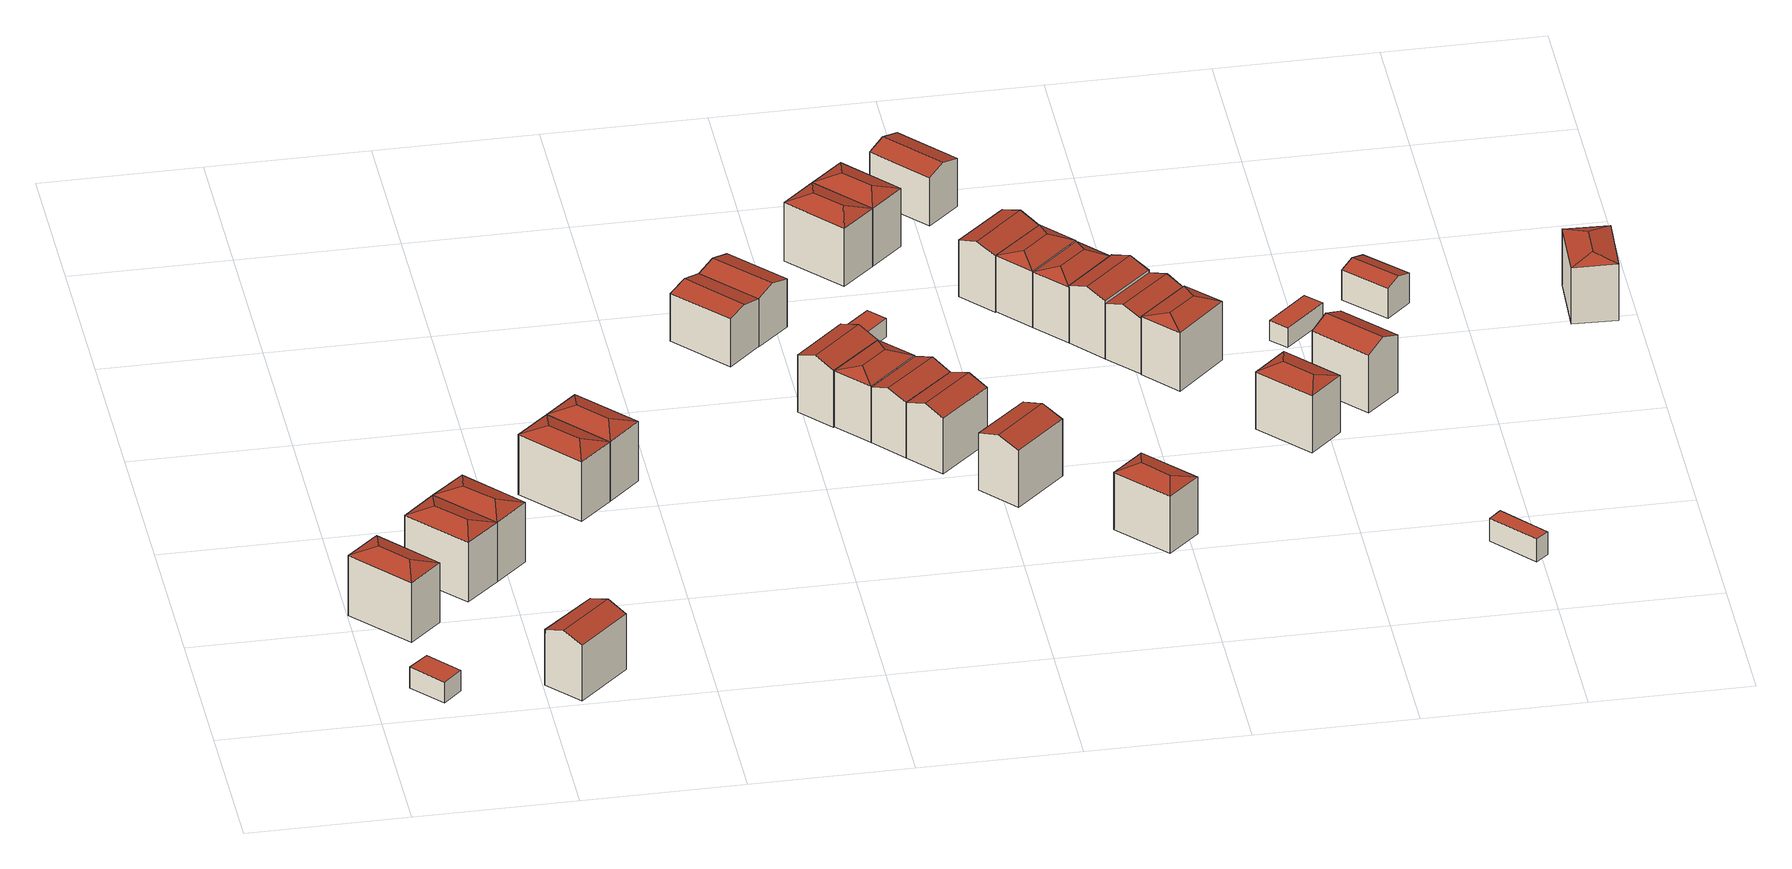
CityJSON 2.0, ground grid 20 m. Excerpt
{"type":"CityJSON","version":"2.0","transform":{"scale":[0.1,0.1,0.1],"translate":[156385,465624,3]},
"CityObjects":{
"building1":{"type":"Building","attributes":{"b3_dak_type":"horizontal","b3_extrusie":"standard","b3_h_dak_50p":6.05,"b3_h_dak_70p":6.07,"b3_h_dak_max":6.26,"b3_h_dak_min":5.97,"b3_h_maaiveld":3.22,"b3_is_glas_dak":false,"b3_kas_warenhuis":false,"b3_kwaliteitsindicator":true,"b3_mutatie_ahn3_ahn4":false,"b3_mutatie_ahn4_ahn5":false,"b3_n_nok":0,"b3_n_vlakken":1,"b3_opp_buitenmuur":47.56,"b3_opp_dak_plat":16.48,"b3_opp_dak_schuin":0,"b3_opp_grond":16.48,"b3_opp_scheidingsmuur":0,"b3_rmse_lod12":0.0599,"b3_rmse_lod13":0.0599,"b3_rmse_lod22":0.0586,"b3_t_run":20,"b3_val3dity_lod12":"[]","b3_val3dity_lod13":"[]","b3_val3dity_lod22":"[]","b3_volume_lod12":46.97,"b3_volume_lod13":46.97,"b3_volume_lod22":46.91,"geconstateerd":false,"oorspronkelijkbouwjaar":1988,"status":"Pand in gebruik"},"children":["building1-1"]},
"building1-1":{"type":"BuildingPart","parents":["building1"],"geometry":[{"type":"Solid","lod":"2.2","boundaries":[[[[0,1,2,3]],[[4,5,6,7]],[[7,6,1,0]],[[6,5,2,1]],[[5,4,3,2]],[[4,7,0,3]]]],"semantics":{"surfaces":[{"type":"GroundSurface"},{"type":"RoofSurface"},{"type":"WallSurface"}],"values":[[0,1,2,2,2,2]]}}]},
"building2":{"type":"Building","attributes":{"b3_bag_bag_overlap":0,"b3_bouwlagen":3,"b3_dak_type":"slanted","b3_extrusie":"standard","b3_h_dak_50p":11.24,"b3_h_dak_70p":11.6,"b3_h_dak_max":12.17,"b3_h_dak_min":8.64,"b3_h_maaiveld":3.19,"b3_h_nok":12.17,"b3_is_glas_dak":false,"b3_kas_warenhuis":false,"b3_kwaliteitsindicator":true,"b3_mutatie_ahn3_ahn4":false,"b3_mutatie_ahn4_ahn5":false,"b3_n_nok":1,"b3_n_vlakken":4,"b3_opp_buitenmuur":86.58,"b3_opp_dak_plat":0,"b3_opp_dak_schuin":55.63,"b3_opp_grond":51.12,"b3_opp_scheidingsmuur":128.64,"b3_rmse_lod12":1.62,"b3_rmse_lod13":1.62,"b3_rmse_lod22":0.283,"b3_t_run":41,"b3_val3dity_lod12":"[]","b3_val3dity_lod13":"[]","b3_val3dity_lod22":"[]","b3_volume_lod12":429.33,"b3_volume_lod13":429.33,"b3_volume_lod22":378.62,"geconstateerd":false,"oorspronkelijkbouwjaar":1988,"status":"Pand in gebruik"},"children":["building2-1"]},
"building2-1":{"type":"BuildingPart","parents":["building2"],"geometry":[{"type":"Solid","lod":"2.2","boundaries":[[[[8,9,10,11]],[[12,13,14]],[[13,12,9,8]],[[15,12,14,16]],[[12,15,10,9]],[[17,15,16]],[[15,17,11,10]],[[13,17,16,14]],[[17,13,8,11]]]],"semantics":{"surfaces":[{"type":"GroundSurface"},{"type":"RoofSurface"},{"type":"WallSurface"}],"values":[[0,1,2,1,2,1,2,1,2]]}}]},
"building3":{"type":"Building","attributes":{"b3_bag_bag_overlap":0,"b3_bouwlagen":3,"b3_dak_type":"slanted","b3_extrusie":"standard","b3_h_dak_50p":11.18,"b3_h_dak_70p":11.6,"b3_h_dak_max":12.18,"b3_h_dak_min":8.53,"b3_h_maaiveld":3.2,"b3_h_nok":12.19,"b3_is_glas_dak":false,"b3_kas_warenhuis":false,"b3_kwaliteitsindicator":true,"b3_mutatie_ahn3_ahn4":false,"b3_mutatie_ahn4_ahn5":false,"b3_n_nok":1,"b3_n_vlakken":4,"b3_opp_buitenmuur":75.92,"b3_opp_dak_plat":0,"b3_opp_dak_schuin":55.71,"b3_opp_grond":51.01,"b3_opp_scheidingsmuur":138.27,"b3_rmse_lod12":1.62,"b3_rmse_lod13":1.62,"b3_rmse_lod22":0.0904,"b3_t_run":30,"b3_val3dity_lod12":"[]","b3_val3dity_lod13":"[]","b3_val3dity_lod22":"[]","b3_volume_lod12":427.77,"b3_volume_lod13":427.77,"b3_volume_lod22":376.42,"geconstateerd":false,"oorspronkelijkbouwjaar":1988,"status":"Pand in gebruik"},"children":["building3-1"]},
"building3-1":{"type":"BuildingPart","parents":["building3"],"geometry":[{"type":"Solid","lod":"2.2","boundaries":[[[[18,19,20,21]],[[22,23,24,25]],[[23,22,19,18]],[[26,22,25]],[[22,26,20,19]],[[27,26,25,24]],[[26,27,21,20]],[[23,27,24]],[[27,23,18,21]]]],"semantics":{"surfaces":[{"type":"GroundSurface"},{"type":"RoofSurface"},{"type":"WallSurface"}],"values":[[0,1,2,1,2,1,2,1,2]]}}]},
"building4":{"type":"Building","attributes":{"b3_bag_bag_overlap":0,"b3_bouwlagen":3,"b3_dak_type":"slanted","b3_extrusie":"standard","b3_h_dak_50p":10.43,"b3_h_dak_70p":10.99,"b3_h_dak_max":11.87,"b3_h_dak_min":8.98,"b3_h_maaiveld":3.2,"b3_h_nok":11.91,"b3_is_glas_dak":false,"b3_kas_warenhuis":false,"b3_kwaliteitsindicator":true,"b3_mutatie_ahn3_ahn4":false,"b3_mutatie_ahn4_ahn5":false,"b3_n_nok":1,"b3_n_vlakken":2,"b3_opp_buitenmuur":63.24,"b3_opp_dak_plat":0,"b3_opp_dak_schuin":56.95,"b3_opp_grond":46.58,"b3_opp_scheidingsmuur":121.88,"b3_rmse_lod12":1.03,"b3_rmse_lod13":1.03,"b3_rmse_lod22":0.0986,"b3_t_run":32,"b3_val3dity_lod12":"[]","b3_val3dity_lod13":"[]","b3_val3dity_lod22":"[]","b3_volume_lod12":362.42,"b3_volume_lod13":362.42,"b3_volume_lod22":335.9,"geconstateerd":false,"oorspronkelijkbouwjaar":1988,"status":"Pand in gebruik"},"children":["building4-1"]},
"building4-1":{"type":"BuildingPart","parents":["building4"],"geometry":[{"type":"Solid","lod":"2.2","boundaries":[[[[28,29,30,31]],[[32,33,34,35]],[[33,32,29,28]],[[32,35,36,30,29]],[[37,36,35,34]],[[36,37,31,30]],[[37,34,33,28,31]]]],"semantics":{"surfaces":[{"type":"GroundSurface"},{"type":"RoofSurface"},{"type":"WallSurface"}],"values":[[0,1,2,2,1,2,2]]}}]},
"building5":{"type":"Building","attributes":{"b3_bag_bag_overlap":0,"b3_bouwlagen":3,"b3_dak_type":"slanted","b3_extrusie":"standard","b3_h_dak_50p":11.18,"b3_h_dak_70p":11.62,"b3_h_dak_max":12.18,"b3_h_dak_min":8.54,"b3_h_maaiveld":3.2,"b3_h_nok":12.18,"b3_is_glas_dak":false,"b3_kas_warenhuis":false,"b3_kwaliteitsindicator":true,"b3_mutatie_ahn3_ahn4":false,"b3_mutatie_ahn4_ahn5":false,"b3_n_nok":1,"b3_n_vlakken":4,"b3_opp_buitenmuur":75.03,"b3_opp_dak_plat":0,"b3_opp_dak_schuin":56.07,"b3_opp_grond":50.96,"b3_opp_scheidingsmuur":138.04,"b3_rmse_lod12":1.64,"b3_rmse_lod13":1.64,"b3_rmse_lod22":0.147,"b3_t_run":34,"b3_val3dity_lod12":"[]","b3_val3dity_lod13":"[]","b3_val3dity_lod22":"[]","b3_volume_lod12":426.64,"b3_volume_lod13":426.64,"b3_volume_lod22":376.5,"geconstateerd":false,"oorspronkelijkbouwjaar":1988,"status":"Pand in gebruik"},"children":["building5-1"]},
"building5-1":{"type":"BuildingPart","parents":["building5"],"geometry":[{"type":"Solid","lod":"2.2","boundaries":[[[[20,38,39,21]],[[40,26,41]],[[26,40,38,20]],[[42,40,41,43]],[[40,42,39,38]],[[27,42,43]],[[42,27,21,39]],[[26,27,43,41]],[[27,26,20,21]]]],"semantics":{"surfaces":[{"type":"GroundSurface"},{"type":"RoofSurface"},{"type":"WallSurface"}],"values":[[0,1,2,1,2,1,2,1,2]]}}]},
"building6":{"type":"Building","attributes":{"b3_bag_bag_overlap":0,"b3_bouwlagen":3,"b3_dak_type":"slanted","b3_extrusie":"standard","b3_h_dak_50p":11.22,"b3_h_dak_70p":11.62,"b3_h_dak_max":12.16,"b3_h_dak_min":8.53,"b3_h_maaiveld":3.2,"b3_h_nok":12.16,"b3_is_glas_dak":false,"b3_kas_warenhuis":false,"b3_kwaliteitsindicator":true,"b3_mutatie_ahn3_ahn4":false,"b3_mutatie_ahn4_ahn5":false,"b3_n_nok":1,"b3_n_vlakken":4,"b3_opp_buitenmuur":74.84,"b3_opp_dak_plat":0,"b3_opp_dak_schuin":55.54,"b3_opp_grond":50.79,"b3_opp_scheidingsmuur":138.47,"b3_rmse_lod12":1.68,"b3_rmse_lod13":1.68,"b3_rmse_lod22":0.205,"b3_t_run":36,"b3_val3dity_lod12":"[]","b3_val3dity_lod13":"[]","b3_val3dity_lod22":"[]","b3_volume_lod12":425.64,"b3_volume_lod13":425.64,"b3_volume_lod22":375.74,"geconstateerd":false,"oorspronkelijkbouwjaar":1988,"status":"Pand in gebruik"},"children":["building6-1"]},
"building6-1":{"type":"BuildingPart","parents":["building6"],"geometry":[{"type":"Solid","lod":"2.2","boundaries":[[[[44,45,46,47]],[[48,49,50]],[[49,48,45,44]],[[51,48,50,52]],[[48,51,46,45]],[[53,51,52]],[[51,53,47,46]],[[49,53,52,50]],[[53,49,44,47]]]],"semantics":{"surfaces":[{"type":"GroundSurface"},{"type":"RoofSurface"},{"type":"WallSurface"}],"values":[[0,1,2,1,2,1,2,1,2]]}}]},
"building7":{"type":"Building","attributes":{"b3_bag_bag_overlap":0,"b3_bouwlagen":3,"b3_dak_type":"slanted","b3_extrusie":"standard","b3_h_dak_50p":11.18,"b3_h_dak_70p":11.58,"b3_h_dak_max":12.17,"b3_h_dak_min":8.54,"b3_h_maaiveld":3.21,"b3_h_nok":12.17,"b3_is_glas_dak":false,"b3_kas_warenhuis":false,"b3_kwaliteitsindicator":true,"b3_mutatie_ahn3_ahn4":false,"b3_mutatie_ahn4_ahn5":false,"b3_n_nok":1,"b3_n_vlakken":4,"b3_opp_buitenmuur":86.8,"b3_opp_dak_plat":0,"b3_opp_dak_schuin":55.5,"b3_opp_grond":50.74,"b3_opp_scheidingsmuur":126.38,"b3_rmse_lod12":1.61,"b3_rmse_lod13":1.61,"b3_rmse_lod22":0.181,"b3_t_run":28,"b3_val3dity_lod12":"[]","b3_val3dity_lod13":"[]","b3_val3dity_lod22":"[]","b3_volume_lod12":424.19,"b3_volume_lod13":424.19,"b3_volume_lod22":374.78,"geconstateerd":false,"oorspronkelijkbouwjaar":1988,"status":"Pand in gebruik"},"children":["building7-1"]},
"building7-1":{"type":"BuildingPart","parents":["building7"],"geometry":[{"type":"Solid","lod":"2.2","boundaries":[[[[46,45,54,55]],[[48,51,56,57]],[[51,48,45,46]],[[58,48,57]],[[48,58,54,45]],[[59,58,57,56]],[[58,59,55,54]],[[51,59,56]],[[59,51,46,55]]]],"semantics":{"surfaces":[{"type":"GroundSurface"},{"type":"RoofSurface"},{"type":"WallSurface"}],"values":[[0,1,2,1,2,1,2,1,2]]}}]},
"building8":{"type":"Building","attributes":{"b3_bag_bag_overlap":0,"b3_bouwlagen":3,"b3_dak_type":"slanted","b3_extrusie":"standard","b3_h_dak_50p":9.53,"b3_h_dak_70p":9.93,"b3_h_dak_max":10.54,"b3_h_dak_min":8.48,"b3_h_maaiveld":3.18,"b3_h_nok":10.55,"b3_is_glas_dak":false,"b3_kas_warenhuis":false,"b3_kwaliteitsindicator":true,"b3_mutatie_ahn3_ahn4":false,"b3_mutatie_ahn4_ahn5":false,"b3_n_nok":1,"b3_n_vlakken":2,"b3_opp_buitenmuur":57.56,"b3_opp_dak_plat":0,"b3_opp_dak_schuin":53.5,"b3_opp_grond":48.33,"b3_opp_scheidingsmuur":112.03,"b3_rmse_lod12":0.725,"b3_rmse_lod13":0.725,"b3_rmse_lod22":0.0337,"b3_t_run":34,"b3_val3dity_lod12":"[]","b3_val3dity_lod13":"[]","b3_val3dity_lod22":"[]","b3_volume_lod12":325.48,"b3_volume_lod13":325.48,"b3_volume_lod22":305.58,"geconstateerd":false,"oorspronkelijkbouwjaar":1988,"status":"Pand in gebruik"},"children":["building8-1"]},
"building8-1":{"type":"BuildingPart","parents":["building8"],"geometry":[{"type":"Solid","lod":"2.2","boundaries":[[[[60,61,62,63]],[[64,65,66,67]],[[65,64,61,60]],[[64,67,68,62,61]],[[69,68,67,66]],[[68,69,63,62]],[[69,66,65,60,63]]]],"semantics":{"surfaces":[{"type":"GroundSurface"},{"type":"RoofSurface"},{"type":"WallSurface"}],"values":[[0,1,2,2,1,2,2]]}}]},
"building9":{"type":"Building","attributes":{"b3_bag_bag_overlap":0,"b3_bouwlagen":3,"b3_dak_type":"slanted","b3_extrusie":"standard","b3_h_dak_50p":9.48,"b3_h_dak_70p":9.9,"b3_h_dak_max":10.51,"b3_h_dak_min":8.48,"b3_h_maaiveld":3.1,"b3_h_nok":10.53,"b3_is_glas_dak":false,"b3_kas_warenhuis":false,"b3_kwaliteitsindicator":true,"b3_mutatie_ahn3_ahn4":false,"b3_mutatie_ahn4_ahn5":false,"b3_n_nok":1,"b3_n_vlakken":2,"b3_opp_buitenmuur":58.02,"b3_opp_dak_plat":0,"b3_opp_dak_schuin":52.63,"b3_opp_grond":47.6,"b3_opp_scheidingsmuur":112.82,"b3_rmse_lod12":0.738,"b3_rmse_lod13":0.738,"b3_rmse_lod22":0.0773,"b3_t_run":28,"b3_val3dity_lod12":"[]","b3_val3dity_lod13":"[]","b3_val3dity_lod22":"[]","b3_volume_lod12":323.49,"b3_volume_lod13":323.49,"b3_volume_lod22":304.3,"geconstateerd":false,"oorspronkelijkbouwjaar":1988,"status":"Pand in gebruik"},"children":["building9-1"]},
"building9-1":{"type":"BuildingPart","parents":["building9"],"geometry":[{"type":"Solid","lod":"2.2","boundaries":[[[[70,71,72,73]],[[65,74,75,71,70]],[[76,75,74,77]],[[75,76,72,71]],[[76,77,64,73,72]],[[65,64,77,74]],[[64,65,70,73]]]],"semantics":{"surfaces":[{"type":"GroundSurface"},{"type":"WallSurface"},{"type":"RoofSurface"}],"values":[[0,1,2,1,1,2,1]]}}]},
"building10":{"type":"Building","attributes":{"b3_bag_bag_overlap":0,"b3_bouwlagen":3,"b3_dak_type":"slanted","b3_extrusie":"standard","b3_h_dak_50p":10.76,"b3_h_dak_70p":11.06,"b3_h_dak_max":11.8,"b3_h_dak_min":8.94,"b3_h_maaiveld":3.13,"b3_h_nok":11.93,"b3_is_glas_dak":false,"b3_kas_warenhuis":false,"b3_kwaliteitsindicator":true,"b3_mutatie_ahn3_ahn4":false,"b3_mutatie_ahn4_ahn5":false,"b3_n_nok":4,"b3_n_vlakken":4,"b3_opp_buitenmuur":133.06,"b3_opp_dak_plat":0,"b3_opp_dak_schuin":56.72,"b3_opp_grond":45.11,"b3_opp_scheidingsmuur":59.55,"b3_rmse_lod12":1.06,"b3_rmse_lod13":1.06,"b3_rmse_lod22":0.105,"b3_t_run":29,"b3_val3dity_lod12":"[]","b3_val3dity_lod13":"[]","b3_val3dity_lod22":"[]","b3_volume_lod12":357.95,"b3_volume_lod13":357.95,"b3_volume_lod22":332.86,"geconstateerd":false,"oorspronkelijkbouwjaar":1988,"status":"Pand in gebruik"},"children":["building10-1"]},
"building10-1":{"type":"BuildingPart","parents":["building10"],"geometry":[{"type":"Solid","lod":"2.2","boundaries":[[[[78,79,80,81]],[[82,83,84,85]],[[83,82,79,78]],[[82,85,86,80,79]],[[87,86,85,84]],[[86,87,81,80]],[[87,84,83,78,81]]]],"semantics":{"surfaces":[{"type":"GroundSurface"},{"type":"RoofSurface"},{"type":"WallSurface"}],"values":[[0,1,2,2,1,2,2]]}}]},
"building11":{"type":"Building","attributes":{"b3_bag_bag_overlap":0,"b3_bouwlagen":3,"b3_dak_type":"slanted","b3_extrusie":"standard","b3_h_dak_50p":11.05,"b3_h_dak_70p":11.09,"b3_h_dak_max":11.88,"b3_h_dak_min":8.92,"b3_h_maaiveld":3.2,"b3_h_nok":11.89,"b3_is_glas_dak":false,"b3_kas_warenhuis":false,"b3_kwaliteitsindicator":true,"b3_mutatie_ahn3_ahn4":false,"b3_mutatie_ahn4_ahn5":false,"b3_n_nok":5,"b3_n_vlakken":6,"b3_opp_buitenmuur":76.97,"b3_opp_dak_plat":0,"b3_opp_dak_schuin":55.28,"b3_opp_grond":45.35,"b3_opp_scheidingsmuur":118.9,"b3_rmse_lod12":1.02,"b3_rmse_lod13":1.02,"b3_rmse_lod22":0.183,"b3_t_run":33,"b3_val3dity_lod12":"[]","b3_val3dity_lod13":"[]","b3_val3dity_lod22":"[]","b3_volume_lod12":357.88,"b3_volume_lod13":357.88,"b3_volume_lod22":334.4,"geconstateerd":false,"oorspronkelijkbouwjaar":1988,"status":"Pand in gebruik"},"children":["building11-1"]},
"building11-1":{"type":"BuildingPart","parents":["building11"],"geometry":[{"type":"Solid","lod":"2.2","boundaries":[[[[88,89,90,91]],[[92,83,93]],[[83,92,89,88]],[[94,92,93,95]],[[92,94,90,89]],[[82,94,95]],[[94,82,91,90]],[[83,82,95,93]],[[82,83,88,91]]]],"semantics":{"surfaces":[{"type":"GroundSurface"},{"type":"RoofSurface"},{"type":"WallSurface"}],"values":[[0,1,2,1,2,1,2,1,2]]}}]},
"building12":{"type":"Building","attributes":{"b3_bag_bag_overlap":0,"b3_dak_type":"horizontal","b3_extrusie":"standard","b3_h_dak_50p":5.69,"b3_h_dak_70p":5.71,"b3_h_dak_max":5.74,"b3_h_dak_min":5.61,"b3_h_maaiveld":3.13,"b3_is_glas_dak":false,"b3_kas_warenhuis":false,"b3_kwaliteitsindicator":true,"b3_mutatie_ahn3_ahn4":false,"b3_mutatie_ahn4_ahn5":false,"b3_n_nok":0,"b3_n_vlakken":1,"b3_opp_buitenmuur":27.44,"b3_opp_dak_plat":15.65,"b3_opp_dak_schuin":0,"b3_opp_grond":15.65,"b3_opp_scheidingsmuur":14.89,"b3_rmse_lod12":0.0414,"b3_rmse_lod13":0.0414,"b3_rmse_lod22":0.0381,"b3_t_run":12,"b3_val3dity_lod12":"[]","b3_val3dity_lod13":"[]","b3_val3dity_lod22":"[]","b3_volume_lod12":40.26,"b3_volume_lod13":40.26,"b3_volume_lod22":40.05,"geconstateerd":false,"oorspronkelijkbouwjaar":1988,"status":"Pand in gebruik"},"children":["building12-1"]},
"building12-1":{"type":"BuildingPart","parents":["building12"],"geometry":[{"type":"Solid","lod":"2.2","boundaries":[[[[96,97,98,99]],[[100,101,102,103]],[[103,102,97,96]],[[102,101,98,97]],[[101,100,99,98]],[[100,103,96,99]]]],"semantics":{"surfaces":[{"type":"GroundSurface"},{"type":"RoofSurface"},{"type":"WallSurface"}],"values":[[0,1,2,2,2,2]]}}]},
"building13":{"type":"Building","attributes":{"b3_bag_bag_overlap":0,"b3_bouwlagen":3,"b3_dak_type":"slanted","b3_extrusie":"standard","b3_h_dak_50p":10.38,"b3_h_dak_70p":11.02,"b3_h_dak_max":11.89,"b3_h_dak_min":8.92,"b3_h_maaiveld":3.2,"b3_h_nok":11.93,"b3_is_glas_dak":false,"b3_kas_warenhuis":false,"b3_kwaliteitsindicator":true,"b3_mutatie_ahn3_ahn4":false,"b3_mutatie_ahn4_ahn5":false,"b3_n_nok":1,"b3_n_vlakken":2,"b3_opp_buitenmuur":60.92,"b3_opp_dak_plat":0,"b3_opp_dak_schuin":54.88,"b3_opp_grond":44.2,"b3_opp_scheidingsmuur":119.31,"b3_rmse_lod12":1.08,"b3_rmse_lod13":1.08,"b3_rmse_lod22":0.0228,"b3_t_run":27,"b3_val3dity_lod12":"[]","b3_val3dity_lod13":"[]","b3_val3dity_lod22":"[]","b3_volume_lod12":344.67,"b3_volume_lod13":344.67,"b3_volume_lod22":318.53,"geconstateerd":false,"oorspronkelijkbouwjaar":1988,"status":"Pand in gebruik"},"children":["building13-1"]},
"building13-1":{"type":"BuildingPart","parents":["building13"],"geometry":[{"type":"Solid","lod":"2.2","boundaries":[[[[89,104,105,90]],[[106,107,108,104,89]],[[109,108,107,110]],[[108,109,105,104]],[[109,110,111,90,105]],[[106,111,110,107]],[[111,106,89,90]]]],"semantics":{"surfaces":[{"type":"GroundSurface"},{"type":"WallSurface"},{"type":"RoofSurface"}],"values":[[0,1,2,1,1,2,1]]}}]},
"building14":{"type":"Building","attributes":{"b3_bag_bag_overlap":0,"b3_bouwlagen":3,"b3_dak_type":"slanted","b3_extrusie":"standard","b3_h_dak_50p":10.37,"b3_h_dak_70p":11.02,"b3_h_dak_max":11.9,"b3_h_dak_min":8.92,"b3_h_maaiveld":3.2,"b3_h_nok":11.94,"b3_is_glas_dak":false,"b3_kas_warenhuis":false,"b3_kwaliteitsindicator":true,"b3_mutatie_ahn3_ahn4":false,"b3_mutatie_ahn4_ahn5":false,"b3_n_nok":1,"b3_n_vlakken":2,"b3_opp_buitenmuur":61.78,"b3_opp_dak_plat":0,"b3_opp_dak_schuin":56.38,"b3_opp_grond":45.37,"b3_opp_scheidingsmuur":120.05,"b3_rmse_lod12":1.09,"b3_rmse_lod13":1.09,"b3_rmse_lod22":0.0259,"b3_t_run":30,"b3_val3dity_lod12":"[]","b3_val3dity_lod13":"[]","b3_val3dity_lod22":"[]","b3_volume_lod12":354.25,"b3_volume_lod13":354.25,"b3_volume_lod22":326.9,"geconstateerd":false,"oorspronkelijkbouwjaar":1988,"status":"Pand in gebruik"},"children":["building14-1"]},
"building14-1":{"type":"BuildingPart","parents":["building14"],"geometry":[{"type":"Solid","lod":"2.2","boundaries":[[[[112,105,104,113]],[[114,115,109,105,112]],[[108,109,115,116]],[[109,108,104,105]],[[108,116,117,113,104]],[[114,117,116,115]],[[117,114,112,113]]]],"semantics":{"surfaces":[{"type":"GroundSurface"},{"type":"WallSurface"},{"type":"RoofSurface"}],"values":[[0,1,2,1,1,2,1]]}}]},
"building15":{"type":"Building","attributes":{"b3_bag_bag_overlap":0,"b3_dak_type":"horizontal","b3_extrusie":"standard","b3_h_dak_50p":5.69,"b3_h_dak_70p":5.7,"b3_h_dak_max":5.74,"b3_h_dak_min":5.61,"b3_h_maaiveld":3.14,"b3_is_glas_dak":false,"b3_kas_warenhuis":false,"b3_kwaliteitsindicator":true,"b3_mutatie_ahn3_ahn4":false,"b3_mutatie_ahn4_ahn5":false,"b3_n_nok":0,"b3_n_vlakken":1,"b3_opp_buitenmuur":27.71,"b3_opp_dak_plat":15.56,"b3_opp_dak_schuin":0,"b3_opp_grond":15.56,"b3_opp_scheidingsmuur":14.48,"b3_rmse_lod12":0.0358,"b3_rmse_lod13":0.0358,"b3_rmse_lod22":0.0336,"b3_t_run":18,"b3_val3dity_lod12":"[]","b3_val3dity_lod13":"[]","b3_val3dity_lod22":"[]","b3_volume_lod12":39.71,"b3_volume_lod13":39.71,"b3_volume_lod22":39.54,"geconstateerd":false,"oorspronkelijkbouwjaar":1988,"status":"Pand in gebruik"},"children":["building15-1"]},
"building15-1":{"type":"BuildingPart","parents":["building15"],"geometry":[{"type":"Solid","lod":"2.2","boundaries":[[[[118,119,98,97]],[[102,101,120,121]],[[121,120,119,118]],[[120,101,98,119]],[[101,102,97,98]],[[102,121,118,97]]]],"semantics":{"surfaces":[{"type":"GroundSurface"},{"type":"RoofSurface"},{"type":"WallSurface"}],"values":[[0,1,2,2,2,2]]}}]},
"building16":{"type":"Building","attributes":{"b3_bag_bag_overlap":0,"b3_bouwlagen":3,"b3_dak_type":"slanted","b3_extrusie":"standard","b3_h_dak_50p":10.99,"b3_h_dak_70p":11.05,"b3_h_dak_max":11.61,"b3_h_dak_min":8.89,"b3_h_maaiveld":3.14,"b3_h_nok":11.9,"b3_is_glas_dak":false,"b3_kas_warenhuis":false,"b3_kwaliteitsindicator":true,"b3_mutatie_ahn3_ahn4":false,"b3_mutatie_ahn4_ahn5":false,"b3_n_nok":6,"b3_n_vlakken":6,"b3_opp_buitenmuur":137.78,"b3_opp_dak_plat":0,"b3_opp_dak_schuin":66.76,"b3_opp_grond":49.62,"b3_opp_scheidingsmuur":61.26,"b3_rmse_lod12":1.03,"b3_rmse_lod13":1.03,"b3_rmse_lod22":0.276,"b3_t_run":45,"b3_val3dity_lod12":"[]","b3_val3dity_lod13":"[]","b3_val3dity_lod22":"[]","b3_volume_lod12":393.22,"b3_volume_lod13":393.22,"b3_volume_lod22":363.02,"geconstateerd":false,"oorspronkelijkbouwjaar":1988,"status":"Pand in gebruik"},"children":["building16-1"]},
"building16-1":{"type":"BuildingPart","parents":["building16"],"geometry":[{"type":"Solid","lod":"2.2","boundaries":[[[[122,123,124,125]],[[126,127,128,123,122]],[[129,128,127,130]],[[128,129,124,123]],[[129,130,131,125,124]],[[126,131,130,127]],[[131,126,122,125]]]],"semantics":{"surfaces":[{"type":"GroundSurface"},{"type":"WallSurface"},{"type":"RoofSurface"}],"values":[[0,1,2,1,1,2,1]]}}]},
"building17":{"type":"Building","attributes":{"b3_bag_bag_overlap":0,"b3_bouwlagen":3,"b3_dak_type":"slanted","b3_extrusie":"standard","b3_h_dak_50p":10.9,"b3_h_dak_70p":11.29,"b3_h_dak_max":11.9,"b3_h_dak_min":8.46,"b3_h_maaiveld":3.08,"b3_h_nok":11.91,"b3_is_glas_dak":false,"b3_kas_warenhuis":false,"b3_kwaliteitsindicator":true,"b3_mutatie_ahn3_ahn4":false,"b3_mutatie_ahn4_ahn5":false,"b3_n_nok":1,"b3_n_vlakken":4,"b3_opp_buitenmuur":72.97,"b3_opp_dak_plat":0,"b3_opp_dak_schuin":52.37,"b3_opp_grond":47.58,"b3_opp_scheidingsmuur":128.88,"b3_rmse_lod12":1.58,"b3_rmse_lod13":1.58,"b3_rmse_lod22":0.0398,"b3_t_run":26,"b3_val3dity_lod12":"[]","b3_val3dity_lod13":"[]","b3_val3dity_lod22":"[]","b3_volume_lod12":391.39,"b3_volume_lod13":391.39,"b3_volume_lod22":345.62,"geconstateerd":false,"oorspronkelijkbouwjaar":1988,"status":"Pand in gebruik"},"children":["building17-1"]},
"building17-1":{"type":"BuildingPart","parents":["building17"],"geometry":[{"type":"Solid","lod":"2.2","boundaries":[[[[132,133,134,135]],[[136,137,138,139]],[[137,136,133,132]],[[140,136,139]],[[136,140,134,133]],[[141,140,139,138]],[[140,141,135,134]],[[137,141,138]],[[141,137,132,135]]]],"semantics":{"surfaces":[{"type":"GroundSurface"},{"type":"RoofSurface"},{"type":"WallSurface"}],"values":[[0,1,2,1,2,1,2,1,2]]}}]},
"building18":{"type":"Building","attributes":{"b3_bag_bag_overlap":0,"b3_bouwlagen":3,"b3_dak_type":"slanted","b3_extrusie":"standard","b3_h_dak_50p":10.86,"b3_h_dak_70p":11.32,"b3_h_dak_max":11.87,"b3_h_dak_min":8.49,"b3_h_maaiveld":3.08,"b3_h_nok":11.89,"b3_is_glas_dak":false,"b3_kas_warenhuis":false,"b3_kwaliteitsindicator":true,"b3_mutatie_ahn3_ahn4":false,"b3_mutatie_ahn4_ahn5":false,"b3_n_nok":1,"b3_n_vlakken":4,"b3_opp_buitenmuur":73.9,"b3_opp_dak_plat":0,"b3_opp_dak_schuin":52.83,"b3_opp_grond":48.11,"b3_opp_scheidingsmuur":129.06,"b3_rmse_lod12":1.58,"b3_rmse_lod13":1.58,"b3_rmse_lod22":0.0555,"b3_t_run":37,"b3_val3dity_lod12":"[]","b3_val3dity_lod13":"[]","b3_val3dity_lod22":"[]","b3_volume_lod12":396.9,"b3_volume_lod13":396.9,"b3_volume_lod22":349.2,"geconstateerd":false,"oorspronkelijkbouwjaar":1988,"status":"Pand in gebruik"},"children":["building18-1"]},
"building18-1":{"type":"BuildingPart","parents":["building18"],"geometry":[{"type":"Solid","lod":"2.2","boundaries":[[[[142,135,134,143]],[[141,144,145]],[[144,141,135,142]],[[140,141,145,146]],[[141,140,134,135]],[[147,140,146]],[[140,147,143,134]],[[144,147,146,145]],[[147,144,142,143]]]],"semantics":{"surfaces":[{"type":"GroundSurface"},{"type":"RoofSurface"},{"type":"WallSurface"}],"values":[[0,1,2,1,2,1,2,1,2]]}}]},
"building19":{"type":"Building","attributes":{"b3_bag_bag_overlap":0,"b3_bouwlagen":3,"b3_dak_type":"slanted","b3_extrusie":"standard","b3_h_dak_50p":11.25,"b3_h_dak_70p":11.28,"b3_h_dak_max":11.97,"b3_h_dak_min":8.97,"b3_h_maaiveld":3.3,"b3_h_nok":12.09,"b3_is_glas_dak":false,"b3_kas_warenhuis":false,"b3_kwaliteitsindicator":true,"b3_mutatie_ahn3_ahn4":false,"b3_mutatie_ahn4_ahn5":false,"b3_n_nok":1,"b3_n_vlakken":4,"b3_opp_buitenmuur":84.13,"b3_opp_dak_plat":34.06,"b3_opp_dak_schuin":20.19,"b3_opp_grond":44.48,"b3_opp_scheidingsmuur":118.37,"b3_rmse_lod12":0.994,"b3_rmse_lod13":0.994,"b3_rmse_lod22":0.249,"b3_t_run":38,"b3_val3dity_lod12":"[]","b3_val3dity_lod13":"[]","b3_val3dity_lod22":"[]","b3_volume_lod12":355.07,"b3_volume_lod13":355.07,"b3_volume_lod22":334.96,"geconstateerd":false,"oorspronkelijkbouwjaar":1988,"status":"Pand in gebruik"},"children":["building19-1"]},
"building19-1":{"type":"BuildingPart","parents":["building19"],"geometry":[{"type":"Solid","lod":"2.2","boundaries":[[[[148,149,150,151]],[[152,153,154]],[[153,152,149,148]],[[155,152,154,156]],[[152,155,150,149]],[[157,155,156]],[[155,157,151,150]],[[153,157,156,154]],[[157,153,148,151]]]],"semantics":{"surfaces":[{"type":"GroundSurface"},{"type":"RoofSurface"},{"type":"WallSurface"}],"values":[[0,1,2,1,2,1,2,1,2]]}}]},
"building20":{"type":"Building","attributes":{"b3_bag_bag_overlap":0,"b3_bouwlagen":3,"b3_dak_type":"slanted","b3_extrusie":"standard","b3_h_dak_50p":9.5,"b3_h_dak_70p":9.93,"b3_h_dak_max":10.51,"b3_h_dak_min":8.46,"b3_h_maaiveld":3.1,"b3_h_nok":10.55,"b3_is_glas_dak":false,"b3_kas_warenhuis":false,"b3_kwaliteitsindicator":true,"b3_mutatie_ahn3_ahn4":false,"b3_mutatie_ahn4_ahn5":false,"b3_n_nok":1,"b3_n_vlakken":2,"b3_opp_buitenmuur":58.97,"b3_opp_dak_plat":0,"b3_opp_dak_schuin":52.59,"b3_opp_grond":47.52,"b3_opp_scheidingsmuur":112.72,"b3_rmse_lod12":0.76,"b3_rmse_lod13":0.76,"b3_rmse_lod22":0.0925,"b3_t_run":25,"b3_val3dity_lod12":"[]","b3_val3dity_lod13":"[]","b3_val3dity_lod22":"[]","b3_volume_lod12":324.89,"b3_volume_lod13":324.89,"b3_volume_lod22":304.92,"geconstateerd":false,"oorspronkelijkbouwjaar":1988,"status":"Pand in gebruik"},"children":["building20-1"]},
"building20-1":{"type":"BuildingPart","parents":["building20"],"geometry":[{"type":"Solid","lod":"2.2","boundaries":[[[[158,159,160,161]],[[162,163,164,159,158]],[[165,164,163,166]],[[164,165,160,159]],[[165,166,167,161,160]],[[162,167,166,163]],[[167,162,158,161]]]],"semantics":{"surfaces":[{"type":"GroundSurface"},{"type":"WallSurface"},{"type":"RoofSurface"}],"values":[[0,1,2,1,1,2,1]]}}]},
"building21":{"type":"Building","attributes":{"b3_bag_bag_overlap":0,"b3_bouwlagen":3,"b3_dak_type":"slanted","b3_extrusie":"standard","b3_h_dak_50p":10.48,"b3_h_dak_70p":11.07,"b3_h_dak_max":11.95,"b3_h_dak_min":8.99,"b3_h_maaiveld":3.17,"b3_h_nok":12,"b3_is_glas_dak":false,"b3_kas_warenhuis":false,"b3_kwaliteitsindicator":true,"b3_mutatie_ahn3_ahn4":false,"b3_mutatie_ahn4_ahn5":false,"b3_n_nok":1,"b3_n_vlakken":2,"b3_opp_buitenmuur":125.17,"b3_opp_dak_plat":0,"b3_opp_dak_schuin":56.66,"b3_opp_grond":45.62,"b3_opp_scheidingsmuur":59.32,"b3_rmse_lod12":1.08,"b3_rmse_lod13":1.08,"b3_rmse_lod22":0.0233,"b3_t_run":28,"b3_val3dity_lod12":"[]","b3_val3dity_lod13":"[]","b3_val3dity_lod22":"[]","b3_volume_lod12":360.37,"b3_volume_lod13":360.37,"b3_volume_lod22":332.87,"geconstateerd":false,"oorspronkelijkbouwjaar":1988,"status":"Pand in gebruik"},"children":["building21-1"]},
"building21-1":{"type":"BuildingPart","parents":["building21"],"geometry":[{"type":"Solid","lod":"2.2","boundaries":[[[[168,169,170,171]],[[172,173,174,175]],[[173,172,169,168]],[[172,175,176,170,169]],[[177,176,175,174]],[[176,177,171,170]],[[177,174,173,168,171]]]],"semantics":{"surfaces":[{"type":"GroundSurface"},{"type":"RoofSurface"},{"type":"WallSurface"}],"values":[[0,1,2,2,1,2,2]]}}]},
"building22":{"type":"Building","attributes":{"b3_bag_bag_overlap":0,"b3_bouwlagen":3,"b3_dak_type":"slanted","b3_extrusie":"standard","b3_h_dak_50p":11.14,"b3_h_dak_70p":11.18,"b3_h_dak_max":11.7,"b3_h_dak_min":8.99,"b3_h_maaiveld":3.32,"b3_h_nok":11.95,"b3_is_glas_dak":false,"b3_kas_warenhuis":false,"b3_kwaliteitsindicator":true,"b3_mutatie_ahn3_ahn4":false,"b3_mutatie_ahn4_ahn5":false,"b3_n_nok":3,"b3_n_vlakken":6,"b3_opp_buitenmuur":79.14,"b3_opp_dak_plat":6.58,"b3_opp_dak_schuin":54.61,"b3_opp_grond":45.61,"b3_opp_scheidingsmuur":118.69,"b3_rmse_lod12":0.996,"b3_rmse_lod13":0.996,"b3_rmse_lod22":0.209,"b3_t_run":31,"b3_val3dity_lod12":"[]","b3_val3dity_lod13":"[]","b3_val3dity_lod22":"[]","b3_volume_lod12":359.09,"b3_volume_lod13":359.09,"b3_volume_lod22":339.75,"geconstateerd":false,"oorspronkelijkbouwjaar":1988,"status":"Pand in gebruik"},"children":["building22-1"]},
"building22-1":{"type":"BuildingPart","parents":["building22"],"geometry":[{"type":"Solid","lod":"2.2","boundaries":[[[[178,179,180,181]],[[182,183,184]],[[183,182,179,178]],[[185,182,184,186]],[[182,185,180,179]],[[187,185,186]],[[185,187,181,180]],[[183,187,186,184]],[[187,183,178,181]]]],"semantics":{"surfaces":[{"type":"GroundSurface"},{"type":"RoofSurface"},{"type":"WallSurface"}],"values":[[0,1,2,1,2,1,2,1,2]]}}]},
"building23":{"type":"Building","attributes":{"b3_bag_bag_overlap":0,"b3_bouwlagen":3,"b3_dak_type":"slanted","b3_extrusie":"standard","b3_h_dak_50p":10.89,"b3_h_dak_70p":11.16,"b3_h_dak_max":11.95,"b3_h_dak_min":8.99,"b3_h_maaiveld":3.32,"b3_h_nok":12,"b3_is_glas_dak":false,"b3_kas_warenhuis":false,"b3_kwaliteitsindicator":true,"b3_mutatie_ahn3_ahn4":false,"b3_mutatie_ahn4_ahn5":false,"b3_n_nok":1,"b3_n_vlakken":4,"b3_opp_buitenmuur":68.57,"b3_opp_dak_plat":0,"b3_opp_dak_schuin":63.56,"b3_opp_grond":44.24,"b3_opp_scheidingsmuur":118.59,"b3_rmse_lod12":1.07,"b3_rmse_lod13":1.07,"b3_rmse_lod22":0.0946,"b3_t_run":38,"b3_val3dity_lod12":"[]","b3_val3dity_lod13":"[]","b3_val3dity_lod22":"[]","b3_volume_lod12":346.51,"b3_volume_lod13":346.51,"b3_volume_lod22":322.94,"geconstateerd":false,"oorspronkelijkbouwjaar":1988,"status":"Pand in gebruik"},"children":["building23-1"]},
"building23-1":{"type":"BuildingPart","parents":["building23"],"geometry":[{"type":"Solid","lod":"2.2","boundaries":[[[[188,189,180,179]],[[190,191,192,193]],[[191,190,189,188]],[[194,190,193]],[[190,194,180,189]],[[195,194,193,192]],[[194,195,179,180]],[[191,195,192]],[[195,191,188,179]]]],"semantics":{"surfaces":[{"type":"GroundSurface"},{"type":"RoofSurface"},{"type":"WallSurface"}],"values":[[0,1,2,1,2,1,2,1,2]]}}]},
"building24":{"type":"Building","attributes":{"b3_bag_bag_overlap":0,"b3_bouwlagen":3,"b3_dak_type":"slanted","b3_extrusie":"standard","b3_h_dak_50p":10.95,"b3_h_dak_70p":11.36,"b3_h_dak_max":11.94,"b3_h_dak_min":9.02,"b3_h_maaiveld":3.31,"b3_h_nok":11.79,"b3_is_glas_dak":false,"b3_kas_warenhuis":false,"b3_kwaliteitsindicator":true,"b3_mutatie_ahn3_ahn4":false,"b3_mutatie_ahn4_ahn5":false,"b3_n_nok":2,"b3_n_vlakken":3,"b3_opp_buitenmuur":73.97,"b3_opp_dak_plat":0,"b3_opp_dak_schuin":58.6,"b3_opp_grond":45.14,"b3_opp_scheidingsmuur":118.4,"b3_rmse_lod12":1.17,"b3_rmse_lod13":1.17,"b3_rmse_lod22":0.0955,"b3_t_run":27,"b3_val3dity_lod12":"[]","b3_val3dity_lod13":"[]","b3_val3dity_lod22":"[]","b3_volume_lod12":363.41,"b3_volume_lod13":363.41,"b3_volume_lod22":330.8,"geconstateerd":false,"oorspronkelijkbouwjaar":1988,"status":"Pand in gebruik"},"children":["building24-1"]},
"building24-1":{"type":"BuildingPart","parents":["building24"],"geometry":[{"type":"Solid","lod":"2.2","boundaries":[[[[188,196,197,189]],[[198,199,200,196,188]],[[201,200,199,202]],[[200,201,197,196]],[[201,202,203,189,197]],[[198,203,202,199]],[[203,198,188,189]]]],"semantics":{"surfaces":[{"type":"GroundSurface"},{"type":"WallSurface"},{"type":"RoofSurface"}],"values":[[0,1,2,1,1,2,1]]}}]},
"building25":{"type":"Building","attributes":{"b3_bag_bag_overlap":0,"b3_bouwlagen":3,"b3_dak_type":"slanted","b3_extrusie":"standard","b3_h_dak_50p":10.43,"b3_h_dak_70p":11.05,"b3_h_dak_max":11.95,"b3_h_dak_min":9,"b3_h_maaiveld":3.31,"b3_h_nok":11.99,"b3_is_glas_dak":false,"b3_kas_warenhuis":false,"b3_kwaliteitsindicator":true,"b3_mutatie_ahn3_ahn4":false,"b3_mutatie_ahn4_ahn5":false,"b3_n_nok":1,"b3_n_vlakken":2,"b3_opp_buitenmuur":59.81,"b3_opp_dak_plat":0,"b3_opp_dak_schuin":54.44,"b3_opp_grond":43.86,"b3_opp_scheidingsmuur":118.35,"b3_rmse_lod12":1.08,"b3_rmse_lod13":1.08,"b3_rmse_lod22":0.0241,"b3_t_run":24,"b3_val3dity_lod12":"[]","b3_val3dity_lod13":"[]","b3_val3dity_lod22":"[]","b3_volume_lod12":339.63,"b3_volume_lod13":339.63,"b3_volume_lod22":313.9,"geconstateerd":false,"oorspronkelijkbouwjaar":1988,"status":"Pand in gebruik"},"children":["building25-1"]},
"building25-1":{"type":"BuildingPart","parents":["building25"],"geometry":[{"type":"Solid","lod":"2.2","boundaries":[[[[196,204,205,197]],[[206,207,208,204,196]],[[209,208,207,210]],[[208,209,205,204]],[[209,210,211,197,205]],[[206,211,210,207]],[[211,206,196,197]]]],"semantics":{"surfaces":[{"type":"GroundSurface"},{"type":"WallSurface"},{"type":"RoofSurface"}],"values":[[0,1,2,1,1,2,1]]}}]},
"building26":{"type":"Building","attributes":{"b3_bag_bag_overlap":0,"b3_bouwlagen":3,"b3_dak_type":"slanted","b3_extrusie":"standard","b3_h_dak_50p":11.22,"b3_h_dak_70p":11.33,"b3_h_dak_max":11.96,"b3_h_dak_min":9.06,"b3_h_maaiveld":3.21,"b3_h_nok":12.06,"b3_is_glas_dak":false,"b3_kas_warenhuis":false,"b3_kwaliteitsindicator":true,"b3_mutatie_ahn3_ahn4":false,"b3_mutatie_ahn4_ahn5":false,"b3_n_nok":2,"b3_n_vlakken":4,"b3_opp_buitenmuur":147.8,"b3_opp_dak_plat":6.85,"b3_opp_dak_schuin":65.14,"b3_opp_grond":47.11,"b3_opp_scheidingsmuur":59.16,"b3_rmse_lod12":1.06,"b3_rmse_lod13":1.06,"b3_rmse_lod22":0.0982,"b3_t_run":32,"b3_val3dity_lod12":"[]","b3_val3dity_lod13":"[]","b3_val3dity_lod22":"[]","b3_volume_lod12":383.51,"b3_volume_lod13":383.51,"b3_volume_lod22":356.64,"geconstateerd":false,"oorspronkelijkbouwjaar":1988,"status":"Pand in gebruik"},"children":["building26-1"]},
"building26-1":{"type":"BuildingPart","parents":["building26"],"geometry":[{"type":"Solid","lod":"2.2","boundaries":[[[[212,213,214,215]],[[216,217,218]],[[217,216,213,212]],[[219,216,218,220]],[[216,219,214,213]],[[221,219,220]],[[219,221,215,214]],[[217,221,220,218]],[[221,217,212,215]]]],"semantics":{"surfaces":[{"type":"GroundSurface"},{"type":"RoofSurface"},{"type":"WallSurface"}],"values":[[0,1,2,1,2,1,2,1,2]]}}]},
"building27":{"type":"Building","attributes":{"b3_bag_bag_overlap":0,"b3_bouwlagen":3,"b3_dak_type":"slanted","b3_extrusie":"standard","b3_h_dak_50p":11.23,"b3_h_dak_70p":11.26,"b3_h_dak_max":11.73,"b3_h_dak_min":8.94,"b3_h_maaiveld":3.31,"b3_h_nok":11.98,"b3_is_glas_dak":false,"b3_kas_warenhuis":false,"b3_kwaliteitsindicator":true,"b3_mutatie_ahn3_ahn4":false,"b3_mutatie_ahn4_ahn5":false,"b3_n_nok":5,"b3_n_vlakken":6,"b3_opp_buitenmuur":82.41,"b3_opp_dak_plat":0,"b3_opp_dak_schuin":64.54,"b3_opp_grond":45.16,"b3_opp_scheidingsmuur":121.44,"b3_rmse_lod12":0.984,"b3_rmse_lod13":0.984,"b3_rmse_lod22":0.196,"b3_t_run":34,"b3_val3dity_lod12":"[]","b3_val3dity_lod13":"[]","b3_val3dity_lod22":"[]","b3_volume_lod12":359.18,"b3_volume_lod13":359.18,"b3_volume_lod22":342.06,"geconstateerd":false,"oorspronkelijkbouwjaar":1988,"status":"Pand in gebruik"},"children":["building27-1"]},
"building27-1":{"type":"BuildingPart","parents":["building27"],"geometry":[{"type":"Solid","lod":"2.2","boundaries":[[[[222,223,224,225]],[[226,227,228,229]],[[227,226,223,222]],[[230,226,229]],[[226,230,224,223]],[[231,230,229,228]],[[230,231,225,224]],[[227,231,228]],[[231,227,222,225]]]],"semantics":{"surfaces":[{"type":"GroundSurface"},{"type":"RoofSurface"},{"type":"WallSurface"}],"values":[[0,1,2,1,2,1,2,1,2]]}}]},
"building28":{"type":"Building","attributes":{"b3_dak_type":"horizontal","b3_extrusie":"standard","b3_h_dak_50p":5.8,"b3_h_dak_70p":5.86,"b3_h_dak_max":6.08,"b3_h_dak_min":5.66,"b3_h_maaiveld":3.06,"b3_is_glas_dak":false,"b3_kas_warenhuis":false,"b3_kwaliteitsindicator":true,"b3_mutatie_ahn3_ahn4":false,"b3_mutatie_ahn4_ahn5":false,"b3_n_nok":0,"b3_n_vlakken":1,"b3_opp_buitenmuur":51.35,"b3_opp_dak_plat":17.8,"b3_opp_dak_schuin":0,"b3_opp_grond":17.79,"b3_opp_scheidingsmuur":0,"b3_rmse_lod12":0.112,"b3_rmse_lod13":0.112,"b3_rmse_lod22":0.0985,"b3_t_run":24,"b3_val3dity_lod12":"[]","b3_val3dity_lod13":"[]","b3_val3dity_lod22":"[]","b3_volume_lod12":49.93,"b3_volume_lod13":49.93,"b3_volume_lod22":48.98,"geconstateerd":false,"oorspronkelijkbouwjaar":1988,"status":"Pand in gebruik"},"children":["building28-1"]},
"building28-1":{"type":"BuildingPart","parents":["building28"],"geometry":[{"type":"Solid","lod":"2.2","boundaries":[[[[232,233,234,235]],[[236,237,238,239]],[[239,238,233,232]],[[238,237,234,233]],[[237,236,235,234]],[[236,239,232,235]]]],"semantics":{"surfaces":[{"type":"GroundSurface"},{"type":"RoofSurface"},{"type":"WallSurface"}],"values":[[0,1,2,2,2,2]]}}]},
"building29":{"type":"Building","attributes":{"b3_bag_bag_overlap":0,"b3_bouwlagen":3,"b3_dak_type":"slanted","b3_extrusie":"standard","b3_h_dak_50p":11.3,"b3_h_dak_70p":11.41,"b3_h_dak_max":11.97,"b3_h_dak_min":8.98,"b3_h_maaiveld":3.32,"b3_h_nok":12.04,"b3_is_glas_dak":false,"b3_kas_warenhuis":false,"b3_kwaliteitsindicator":true,"b3_mutatie_ahn3_ahn4":false,"b3_mutatie_ahn4_ahn5":false,"b3_n_nok":1,"b3_n_vlakken":4,"b3_opp_buitenmuur":86.43,"b3_opp_dak_plat":6.67,"b3_opp_dak_schuin":65.36,"b3_opp_grond":45.77,"b3_opp_scheidingsmuur":119.6,"b3_rmse_lod12":1.04,"b3_rmse_lod13":1.04,"b3_rmse_lod22":0.111,"b3_t_run":39,"b3_val3dity_lod12":"[]","b3_val3dity_lod13":"[]","b3_val3dity_lod22":"[]","b3_volume_lod12":370.12,"b3_volume_lod13":370.12,"b3_volume_lod22":344.73,"geconstateerd":false,"oorspronkelijkbouwjaar":1988,"status":"Pand in gebruik"},"children":["building29-1"]},
"building29-1":{"type":"BuildingPart","parents":["building29"],"geometry":[{"type":"Solid","lod":"2.2","boundaries":[[[[240,241,242,243]],[[244,245,246,241,240]],[[247,246,245,248]],[[246,247,242,241]],[[247,248,249,243,242]],[[244,249,248,245]],[[249,244,240,243]]]],"semantics":{"surfaces":[{"type":"GroundSurface"},{"type":"WallSurface"},{"type":"RoofSurface"}],"values":[[0,1,2,1,1,2,1]]}}]},
"building30":{"type":"Building","attributes":{"b3_bag_bag_overlap":0,"b3_dak_type":"slanted","b3_extrusie":"standard","b3_h_dak_50p":6.32,"b3_h_dak_70p":6.51,"b3_h_dak_max":6.98,"b3_h_dak_min":5.87,"b3_h_maaiveld":3.41,"b3_is_glas_dak":false,"b3_kas_warenhuis":false,"b3_kwaliteitsindicator":true,"b3_mutatie_ahn3_ahn4":false,"b3_mutatie_ahn4_ahn5":true,"b3_n_nok":0,"b3_n_vlakken":1,"b3_opp_buitenmuur":29.63,"b3_opp_dak_plat":0,"b3_opp_dak_schuin":16.54,"b3_opp_grond":14.37,"b3_opp_scheidingsmuur":25.64,"b3_rmse_lod12":0.772,"b3_rmse_lod13":0.772,"b3_rmse_lod22":0.589,"b3_t_run":9,"b3_val3dity_lod12":"[]","b3_val3dity_lod13":"[]","b3_val3dity_lod22":"[]","b3_volume_lod12":45.12,"b3_volume_lod13":45.12,"b3_volume_lod22":43.43,"geconstateerd":false,"oorspronkelijkbouwjaar":2020,"status":"Pand in gebruik"},"children":["building30-1"]},
"building30-1":{"type":"BuildingPart","parents":["building30"],"geometry":[{"type":"Solid","lod":"2.2","boundaries":[[[[250,251,252,253]],[[254,255,256,257]],[[257,256,251,250]],[[256,255,252,251]],[[255,254,253,252]],[[254,257,250,253]]]],"semantics":{"surfaces":[{"type":"GroundSurface"},{"type":"RoofSurface"},{"type":"WallSurface"}],"values":[[0,1,2,2,2,2]]}}]},
"building31":{"type":"Building","attributes":{"b3_dak_type":"slanted","b3_extrusie":"standard","b3_h_dak_50p":7.1,"b3_h_dak_70p":7.45,"b3_h_dak_max":7.79,"b3_h_dak_min":6.24,"b3_h_maaiveld":3.18,"b3_h_nok":7.88,"b3_is_glas_dak":false,"b3_kas_warenhuis":false,"b3_kwaliteitsindicator":true,"b3_mutatie_ahn3_ahn4":false,"b3_mutatie_ahn4_ahn5":false,"b3_n_nok":1,"b3_n_vlakken":2,"b3_opp_buitenmuur":75.24,"b3_opp_dak_plat":0,"b3_opp_dak_schuin":33.64,"b3_opp_grond":27.17,"b3_opp_scheidingsmuur":0,"b3_rmse_lod12":0.581,"b3_rmse_lod13":0.581,"b3_rmse_lod22":0.111,"b3_t_run":26,"b3_val3dity_lod12":"[]","b3_val3dity_lod13":"[]","b3_val3dity_lod22":"[]","b3_volume_lod12":115.86,"b3_volume_lod13":115.86,"b3_volume_lod22":107.47,"geconstateerd":false,"oorspronkelijkbouwjaar":1988,"status":"Pand in gebruik"},"children":["building31-1"]},
"building31-1":{"type":"BuildingPart","parents":["building31"],"geometry":[{"type":"Solid","lod":"2.2","boundaries":[[[[258,259,260,261]],[[262,263,264,259,258]],[[265,264,263,266]],[[264,265,260,259]],[[265,266,267,261,260]],[[262,267,266,263]],[[267,262,258,261]]]],"semantics":{"surfaces":[{"type":"GroundSurface"},{"type":"WallSurface"},{"type":"RoofSurface"}],"values":[[0,1,2,1,1,2,1]]}}]},
"building32":{"type":"Building","attributes":{"b3_bag_bag_overlap":0,"b3_bouwlagen":3,"b3_dak_type":"slanted","b3_extrusie":"standard","b3_h_dak_50p":11.01,"b3_h_dak_70p":11.05,"b3_h_dak_max":11.78,"b3_h_dak_min":8.89,"b3_h_maaiveld":3.22,"b3_h_nok":11.91,"b3_is_glas_dak":false,"b3_kas_warenhuis":false,"b3_kwaliteitsindicator":true,"b3_mutatie_ahn3_ahn4":false,"b3_mutatie_ahn4_ahn5":false,"b3_n_nok":5,"b3_n_vlakken":6,"b3_opp_buitenmuur":140.47,"b3_opp_dak_plat":6.73,"b3_opp_dak_schuin":63.99,"b3_opp_grond":46.54,"b3_opp_scheidingsmuur":58.96,"b3_rmse_lod12":1.06,"b3_rmse_lod13":1.06,"b3_rmse_lod22":0.32,"b3_t_run":27,"b3_val3dity_lod12":"[]","b3_val3dity_lod13":"[]","b3_val3dity_lod22":"[]","b3_volume_lod12":364.32,"b3_volume_lod13":364.32,"b3_volume_lod22":342.05,"geconstateerd":false,"oorspronkelijkbouwjaar":1988,"status":"Pand in gebruik"},"children":["building32-1"]},
"building32-1":{"type":"BuildingPart","parents":["building32"],"geometry":[{"type":"Solid","lod":"2.2","boundaries":[[[[268,269,270,271]],[[272,273,274,275]],[[273,272,269,268]],[[276,272,275]],[[272,276,270,269]],[[277,276,275,274]],[[276,277,271,270]],[[273,277,274]],[[277,273,268,271]]]],"semantics":{"surfaces":[{"type":"GroundSurface"},{"type":"RoofSurface"},{"type":"WallSurface"}],"values":[[0,1,2,1,2,1,2,1,2]]}}]}
},
"vertices":[
[45,69,2],[69,90,2],[103,52,2],[80,30,2],[80,30,31],[103,52,31],[69,90,31],[45,69,31],
[104,199,2],[64,163,2],[1,233,2],[41,269,2],[64,163,86],[104,199,86],[68,199,95],[1,233,86],[37,233,95],[41,269,86],
[144,236,2],[81,305,2],[121,342,2],[185,272,2],[81,305,86],[144,236,86],[149,271,95],[117,306,95],[121,342,86],[185,272,86],
[202,47,2],[266,103,2],[302,63,2],[239,6,2],[266,103,80],[202,47,80],[221,26,90],[284,83,90],[302,63,80],[239,6,80],
[162,378,2],[225,308,2],[162,378,86],[157,342,95],[225,308,86],[189,308,95],
[242,451,2],[282,487,2],[345,417,2],[305,381,2],[282,487,86],[242,451,86],[278,451,95],[345,417,86],[309,417,95],[305,381,86],
[322,523,2],[385,454,2],[349,453,95],[318,488,95],[322,523,86],[385,454,86],
[514,776,2],[574,711,2],[534,674,2],[474,740,2],[574,711,69],[514,776,69],[494,758,76],[554,692,76],[534,674,69],[474,740,69],
[514,776,1],[554,812,1],[614,747,1],[574,711,1],[534,794,77],[554,812,69],[614,747,69],[594,729,77],
[693,583,1],[631,528,1],[595,568,1],[656,624,1],[631,528,81],[693,583,81],[674,604,91],[613,548,91],[595,568,81],[656,624,81],
[693,583,2],[730,543,2],[668,487,2],[631,528,2],[730,543,81],[696,550,89],[668,487,81],[664,521,89],
[625,655,1],[665,690,1],[685,669,1],[645,633,1],[645,633,27],[685,669,27],[665,690,27],[625,655,27],
[765,503,2],[703,448,2],[730,543,80],[748,523,90],[765,503,80],[703,448,80],[685,467,90],[668,487,80],
[740,407,2],[802,463,2],[740,407,80],[722,427,90],[784,483,90],[802,463,80],
[706,727,1],[725,706,1],[725,706,27],[706,727,27],
[838,424,1],[877,380,1],[815,323,1],[775,368,1],[838,424,81],[857,402,91],[877,380,81],[815,323,81],[795,345,91],[775,368,81],
[695,820,1],[635,886,1],[675,922,1],[735,856,1],[635,886,83],[695,820,83],[700,854,92],[670,887,92],[675,922,83],[735,856,83],
[775,892,1],[715,958,1],[775,892,83],[740,890,92],[710,923,92],[715,958,83],
[916,255,3],[955,290,3],[1011,228,3],[972,193,3],[955,290,83],[916,255,83],[949,258,91],[1011,228,83],[978,225,91],[972,193,83],
[756,995,1],[795,1030,1],[855,964,1],[816,929,1],[756,995,69],[775,1013,77],[795,1030,69],[855,964,69],[835,946,77],[816,929,69],
[823,775,2],[885,830,2],[922,789,2],[860,734,2],[885,830,81],[823,775,81],[841,754,91],[903,810,91],[922,789,81],[860,734,81],
[922,789,3],[958,749,3],[897,693,3],[860,734,3],[958,749,82],[922,789,82],[925,756,90],[897,693,82],[893,727,90],[860,734,82],
[994,709,3],[933,653,3],[933,653,81],[994,709,81],[962,716,90],[929,687,90],[897,693,81],[958,749,81],
[1031,669,3],[969,613,3],[994,709,84],[1012,689,94],[1031,669,84],[969,613,84],[951,633,94],[933,653,84],
[1066,629,3],[1005,574,3],[1031,669,81],[1049,649,90],[1066,629,81],[1005,574,81],[987,594,90],[969,613,81],
[1066,629,2],[1104,588,2],[1044,531,2],[1005,574,2],[1104,588,84],[1066,629,84],[1071,595,91],[1044,531,84],[1038,566,91],[1005,574,84],
[1173,374,3],[1117,436,3],[1157,473,3],[1213,411,3],[1117,436,83],[1173,374,83],[1180,407,91],[1150,440,91],[1157,473,83],[1213,411,83],
[1184,602,1],[1166,621,1],[1215,666,1],[1234,647,1],[1234,647,29],[1215,666,29],[1166,621,29],[1184,602,29],
[1294,483,3],[1253,446,3],[1197,508,3],[1237,545,3],[1294,483,84],[1274,465,95],[1253,446,84],[1197,508,84],[1216,527,95],[1237,545,84],
[1407,112,4],[1392,99,4],[1345,152,4],[1360,166,4],[1360,166,36],[1345,152,36],[1392,99,36],[1407,112,36],
[1341,669,2],[1311,641,2],[1264,689,2],[1294,717,2],[1341,669,44],[1326,655,51],[1311,641,44],[1264,689,44],[1279,703,51],[1294,717,44],
[1520,592,2],[1524,675,2],[1581,672,2],[1576,590,2],[1524,675,81],[1520,592,81],[1549,611,88],[1551,654,88],[1581,672,81],[1576,590,81]
]}
